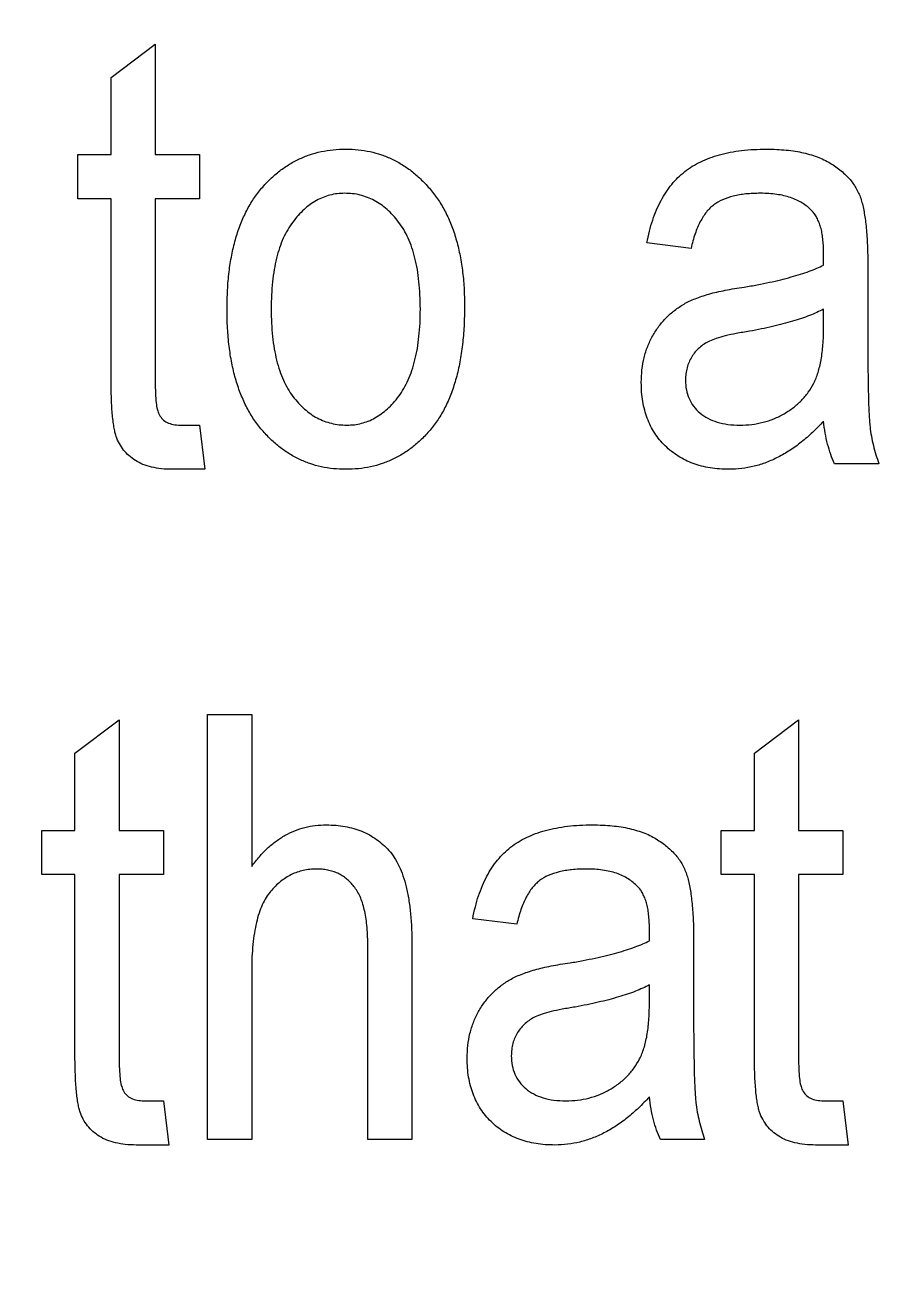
# Model space of a CAD drawing. Header units: millimetres. Extents: x -34 to 34, y -34 to 34.
# Drawn here: x -7.86 to -4.21, y -9.38 to -4.12 of the extents above; entities that cross this region are included whole.
import ezdxf

# ---------------------------------------------------------------- set-up
doc = ezdxf.new("R2010")
doc.units = ezdxf.units.MM

msp = doc.modelspace()

# ---------------------------------------------------------------- linework, layer by layer
at = {"color": 7, "linetype": 'Continuous', "lineweight": 25}
for p, q in [((-7.498, -4.3471), (-7.3113, -4.207)), ((-7.3113, -4.207), (-7.3113, -4.6739)), ((-7.498, -4.6739), (-7.498, -4.3471)), ((-7.6381, -4.8607), (-7.6381, -4.6739)), ((-7.6381, -4.6739), (-7.498, -4.6739)), ((-7.3113, -4.6739), (-7.1245, -4.6739)), ((-7.1245, -4.6739), (-7.1245, -4.8607)), ((-7.498, -4.8607), (-7.6381, -4.8607)), ((-7.498, -5.6075), (-7.498, -4.8607)), ((-7.1245, -4.8607), (-7.3113, -4.8607)), ((-7.3113, -4.8607), (-7.3113, -5.6349)), ((-5.0465, -5.0709), (-5.2333, -5.0475)), ((-4.4861, -5.1409), (-4.4861, -5.0877)), ((-4.2993, -5.142), (-4.2993, -5.4361)), ((-4.4861, -5.4054), (-4.4861, -5.3277)), ((-7.2058, -5.818), (-7.1245, -5.818)), ((-7.1245, -5.818), (-7.1011, -6.0048)), ((-4.2526, -5.9815), (-4.4394, -5.9815)), ((-7.1011, -6.0048), (-7.2394, -6.0048)), ((-7.6505, -7.2052), (-7.4637, -7.0651)), ((-7.4637, -7.0651), (-7.4637, -7.5321)), ((-7.0901, -8.8396), (-7.0901, -7.0418)), ((-7.0901, -7.0418), (-6.9034, -7.0418)), ((-6.9034, -7.0418), (-6.9034, -7.6846)), ((-4.7787, -7.2052), (-4.5919, -7.0651)), ((-4.5919, -7.0651), (-4.5919, -7.5321)), ((-7.6505, -7.5321), (-7.6505, -7.2052)), ((-4.7787, -7.5321), (-4.7787, -7.2052)), ((-7.7906, -7.7189), (-7.7906, -7.5321)), ((-7.7906, -7.5321), (-7.6505, -7.5321)), ((-7.4637, -7.5321), (-7.2769, -7.5321)), ((-7.2769, -7.5321), (-7.2769, -7.7189)), ((-4.9187, -7.7189), (-4.9187, -7.5321)), ((-4.9187, -7.5321), (-4.7787, -7.5321)), ((-4.5919, -7.5321), (-4.4051, -7.5321)), ((-4.4051, -7.5321), (-4.4051, -7.7189)), ((-7.6505, -7.7189), (-7.7906, -7.7189)), ((-7.6505, -8.4656), (-7.6505, -7.7189)), ((-7.2769, -7.7189), (-7.4637, -7.7189)), ((-7.4637, -7.7189), (-7.4637, -8.493)), ((-4.7787, -7.7189), (-4.9187, -7.7189)), ((-4.7787, -8.4656), (-4.7787, -7.7189)), ((-4.4051, -7.7189), (-4.5919, -7.7189)), ((-4.5919, -7.7189), (-4.5919, -8.493)), ((-5.7826, -7.929), (-5.9694, -7.9057)), ((-5.2223, -7.999), (-5.2223, -7.9458)), ((-6.413, -8.8396), (-6.413, -8.0125)), ((-6.2263, -8.0147), (-6.2263, -8.8396)), ((-5.0355, -8.0001), (-5.0355, -8.2942)), ((-6.9034, -8.1256), (-6.9034, -8.8396)), ((-5.2223, -8.2635), (-5.2223, -8.1858)), ((-7.3583, -8.6761), (-7.2769, -8.6761)), ((-7.2769, -8.6761), (-7.2536, -8.8629)), ((-4.4864, -8.6761), (-4.4051, -8.6761)), ((-4.4051, -8.6761), (-4.3817, -8.8629)), ((-7.2536, -8.8629), (-7.3918, -8.8629)), ((-6.9034, -8.8396), (-7.0901, -8.8396)), ((-6.2263, -8.8396), (-6.413, -8.8396)), ((-4.9888, -8.8396), (-5.1756, -8.8396)), ((-4.3817, -8.8629), (-4.52, -8.8629))]:
    msp.add_line(p, q, dxfattribs=at)
at = {"color": 7, "linetype": 'Continuous'}
msp.add_circle((0, 0), 34, dxfattribs=at)
at = {"color": 7, "linetype": 'Continuous', "lineweight": 25}
for points, knots in [([(-7.0077, -5.3277), (-7.0073, -5.3006), (-7.0065, -5.2479), (-7.0001, -5.1716), (-6.9886, -5.1005), (-6.9738, -5.0343), (-6.9535, -4.9733), (-6.9293, -4.9173), (-6.9003, -4.8665), (-6.867, -4.8211), (-6.8301, -4.7811), (-6.7909, -4.746), (-6.749, -4.7168), (-6.7051, -4.6924), (-6.6586, -4.6737), (-6.6099, -4.6602), (-6.5585, -4.6519), (-6.5235, -4.6511), (-6.5057, -4.6506)], [0, 0, 0, 0, 0.085788, 0.16646, 0.242011, 0.313466, 0.380716, 0.444949, 0.506099, 0.565248, 0.622677, 0.677703, 0.73126, 0.783927, 0.836201, 0.88929, 0.943789, 1, 1, 1, 1]), ([(-6.5057, -4.6506), (-6.4882, -4.651), (-6.4538, -4.6519), (-6.4032, -4.6602), (-6.3549, -4.6738), (-6.3086, -4.6923), (-6.2649, -4.7169), (-6.2231, -4.746), (-6.1839, -4.7812), (-6.1469, -4.8211), (-6.1126, -4.866), (-6.0837, -4.9163), (-6.0585, -4.9711), (-6.0388, -5.0307), (-6.023, -5.0949), (-6.0119, -5.1638), (-6.0048, -5.2374), (-6.0041, -5.2882), (-6.0037, -5.3142)], [0, 0, 0, 0, 0.0562995, 0.1104844, 0.1640181, 0.2170998, 0.2702389, 0.3246247, 0.3805014, 0.4390827, 0.4992994, 0.5612524, 0.625211, 0.6923896, 0.7627612, 0.8371679, 0.9163986, 1, 1, 1, 1]), ([(-5.2333, -5.0475), (-5.2297, -5.0308), (-5.2227, -4.9983), (-5.2094, -4.9514), (-5.1928, -4.9082), (-5.174, -4.8685), (-5.1527, -4.8323), (-5.129, -4.7995), (-5.1021, -4.7708), (-5.0732, -4.7448), (-5.0409, -4.7223), (-5.0056, -4.703), (-4.9668, -4.6871), (-4.9252, -4.6734), (-4.88, -4.6635), (-4.8318, -4.6557), (-4.7802, -4.6514), (-4.7448, -4.6509), (-4.7265, -4.6506)], [0, 0, 0, 0, 0.0716716, 0.1396575, 0.2040967, 0.2657188, 0.3238246, 0.3800588, 0.4349433, 0.4888007, 0.5430171, 0.5994176, 0.6575078, 0.7186634, 0.7830298, 0.8512299, 0.9234352, 1, 1, 1, 1]), ([(-4.7265, -4.6506), (-4.7123, -4.6508), (-4.6846, -4.6513), (-4.6443, -4.6543), (-4.6064, -4.6588), (-4.5708, -4.6657), (-4.5376, -4.675), (-4.5065, -4.6853), (-4.4778, -4.6981), (-4.444, -4.7179), (-4.4068, -4.7453), (-4.3694, -4.7825), (-4.3421, -4.8245), (-4.327, -4.8626), (-4.319, -4.8955), (-4.3135, -4.9227), (-4.3093, -4.9529), (-4.3056, -4.9856), (-4.3028, -5.021), (-4.3005, -5.0589), (-4.2995, -5.0996), (-4.2994, -5.1275), (-4.2993, -5.142)], [0, 0, 0, 0, 0.055824, 0.108429, 0.15842, 0.205566, 0.250578, 0.293416, 0.334193, 0.373299, 0.446944, 0.515076, 0.578842, 0.641994, 0.674963, 0.711445, 0.750973, 0.794165, 0.840588, 0.890275, 0.943238, 1, 1, 1, 1]), ([(-6.5105, -4.8374), (-6.5211, -4.8377), (-6.542, -4.8383), (-6.5726, -4.8445), (-6.602, -4.854), (-6.6304, -4.8672), (-6.6575, -4.8845), (-6.6831, -4.9059), (-6.7076, -4.9309), (-6.7311, -4.9593), (-6.7521, -4.9919), (-6.7709, -5.0283), (-6.7865, -5.0687), (-6.7991, -5.1129), (-6.809, -5.1609), (-6.8156, -5.2129), (-6.8202, -5.2686), (-6.8207, -5.3071), (-6.8209, -5.327)], [0, 0, 0, 0, 0.049208, 0.096939, 0.14444, 0.192437, 0.241939, 0.293272, 0.347178, 0.404151, 0.464138, 0.527023, 0.593715, 0.664842, 0.74037, 0.821268, 0.90793, 1, 1, 1, 1]), ([(-6.1905, -5.327), (-6.1908, -5.307), (-6.1913, -5.2684), (-6.1959, -5.2125), (-6.2024, -5.1604), (-6.2127, -5.1124), (-6.2253, -5.0681), (-6.2415, -5.0279), (-6.2598, -4.9912), (-6.2816, -4.9589), (-6.3054, -4.9305), (-6.3305, -4.9055), (-6.357, -4.8845), (-6.3848, -4.8671), (-6.4143, -4.8539), (-6.4452, -4.8444), (-6.4774, -4.8383), (-6.4994, -4.8377), (-6.5105, -4.8374)], [0, 0, 0, 0, 0.091482, 0.177065, 0.256957, 0.332205, 0.401911, 0.467978, 0.530577, 0.589659, 0.646279, 0.700302, 0.751512, 0.801343, 0.850264, 0.899299, 0.949177, 1, 1, 1, 1]), ([(-4.7528, -4.8374), (-4.7735, -4.8378), (-4.8123, -4.8385), (-4.8664, -4.8482), (-4.9126, -4.8629), (-4.9452, -4.8815), (-4.9669, -4.9002), (-4.9818, -4.9165), (-4.9953, -4.9358), (-5.0077, -4.9576), (-5.0194, -4.9819), (-5.0294, -5.0092), (-5.0391, -5.0389), (-5.044, -5.06), (-5.0465, -5.0709)], [0, 0, 0, 0, 0.148259, 0.277447, 0.392322, 0.49422, 0.543638, 0.596671, 0.652267, 0.711588, 0.776271, 0.845196, 0.920134, 1, 1, 1, 1]), ([(-4.5361, -4.9111), (-4.5421, -4.9052), (-4.5544, -4.8933), (-4.5759, -4.8784), (-4.5997, -4.8656), (-4.6257, -4.855), (-4.6541, -4.8469), (-4.6849, -4.8418), (-4.718, -4.8378), (-4.741, -4.8375), (-4.7528, -4.8374)], [0, 0, 0, 0, 0.107542, 0.217679, 0.332152, 0.451075, 0.575251, 0.707563, 0.849518, 1, 1, 1, 1]), ([(-4.4861, -5.0877), (-4.4862, -5.0776), (-4.4863, -5.0582), (-4.4892, -5.0303), (-4.4925, -5.0046), (-4.4979, -4.9812), (-4.5054, -4.9604), (-4.5136, -4.9415), (-4.5237, -4.9249), (-4.5321, -4.9156), (-4.5361, -4.9111)], [0, 0, 0, 0, 0.1612672, 0.3095156, 0.4468651, 0.5745484, 0.6918837, 0.8005549, 0.9035028, 1, 1, 1, 1]), ([(-4.8217, -5.2343), (-4.8032, -5.2311), (-4.7675, -5.225), (-4.7161, -5.2143), (-4.6683, -5.2035), (-4.6246, -5.1918), (-4.5843, -5.1802), (-4.5481, -5.1678), (-4.5154, -5.1553), (-4.4955, -5.1456), (-4.4861, -5.1409)], [0, 0, 0, 0, 0.161132, 0.311379, 0.450631, 0.581265, 0.699834, 0.810076, 0.909893, 1, 1, 1, 1]), ([(-5.2566, -5.6378), (-5.2561, -5.6196), (-5.2552, -5.5843), (-5.2456, -5.533), (-5.2309, -5.4847), (-5.2095, -5.44), (-5.183, -5.3994), (-5.1519, -5.363), (-5.1163, -5.3315), (-5.0829, -5.3091), (-5.0532, -5.2935), (-5.028, -5.2827), (-5.0002, -5.2725), (-4.9699, -5.2629), (-4.9367, -5.2548), (-4.9008, -5.2471), (-4.8622, -5.2402), (-4.8355, -5.2363), (-4.8217, -5.2343)], [0, 0, 0, 0, 0.082234, 0.160067, 0.235715, 0.310162, 0.38384, 0.454974, 0.526416, 0.598714, 0.636677, 0.678142, 0.722779, 0.770713, 0.82244, 0.877675, 0.937024, 1, 1, 1, 1]), ([(-6.5057, -6.0048), (-6.5233, -6.0044), (-6.5579, -6.0035), (-6.6088, -5.9952), (-6.6574, -5.9817), (-6.7036, -5.9625), (-6.7475, -5.9384), (-6.7893, -5.9088), (-6.8285, -5.8737), (-6.8655, -5.8335), (-6.8993, -5.7881), (-6.9284, -5.7372), (-6.9528, -5.6811), (-6.9732, -5.6202), (-6.9889, -5.5542), (-6.9994, -5.4831), (-7.0067, -5.4071), (-7.0074, -5.3547), (-7.0077, -5.3277)], [0, 0, 0, 0, 0.055517, 0.109709, 0.162498, 0.214987, 0.267724, 0.321039, 0.376682, 0.434188, 0.493645, 0.555402, 0.619368, 0.687195, 0.758459, 0.834052, 0.914482, 1, 1, 1, 1]), ([(-6.8209, -5.327), (-6.8207, -5.347), (-6.8202, -5.3859), (-6.8156, -5.4422), (-6.8091, -5.4945), (-6.7987, -5.5427), (-6.7862, -5.5873), (-6.7701, -5.6277), (-6.7515, -5.6643), (-6.7299, -5.6968), (-6.7062, -5.7253), (-6.6809, -5.7499), (-6.6545, -5.7709), (-6.6267, -5.7883), (-6.5971, -5.8015), (-6.5663, -5.811), (-6.5341, -5.8171), (-6.5121, -5.8177), (-6.501, -5.818)], [0, 0, 0, 0, 0.091829, 0.17777, 0.25803, 0.333106, 0.403186, 0.469619, 0.531579, 0.590989, 0.647479, 0.700989, 0.752082, 0.801798, 0.850607, 0.89953, 0.949294, 1, 1, 1, 1]), ([(-6.0037, -5.3142), (-6.0041, -5.3424), (-6.0049, -5.397), (-6.0114, -5.4761), (-6.0228, -5.5496), (-6.0377, -5.6177), (-6.058, -5.68), (-6.0818, -5.7371), (-6.1107, -5.7885), (-6.1441, -5.8341), (-6.1806, -5.8744), (-6.2198, -5.9094), (-6.2617, -5.9386), (-6.3057, -5.9631), (-6.3524, -5.9816), (-6.4012, -5.9953), (-6.4527, -6.0035), (-6.4878, -6.0044), (-6.5057, -6.0048)], [0, 0, 0, 0, 0.088003, 0.170193, 0.247313, 0.319619, 0.387372, 0.451254, 0.51221, 0.57084, 0.627211, 0.68147, 0.73428, 0.786212, 0.838108, 0.890456, 0.944195, 1, 1, 1, 1]), ([(-6.501, -5.818), (-6.4905, -5.8177), (-6.4697, -5.8171), (-6.4393, -5.811), (-6.41, -5.8014), (-6.3819, -5.7879), (-6.3551, -5.7703), (-6.329, -5.7496), (-6.3045, -5.7244), (-6.2813, -5.6956), (-6.2595, -5.6632), (-6.241, -5.6264), (-6.2254, -5.5858), (-6.2128, -5.5414), (-6.2023, -5.4933), (-6.1959, -5.4412), (-6.1913, -5.3853), (-6.1908, -5.3468), (-6.1905, -5.327)], [0, 0, 0, 0, 0.048586, 0.09626, 0.143167, 0.191349, 0.240317, 0.291669, 0.34551, 0.402853, 0.463077, 0.526389, 0.593526, 0.664568, 0.740121, 0.821482, 0.90804, 1, 1, 1, 1]), ([(-4.4861, -5.3277), (-4.4954, -5.3323), (-4.5148, -5.3418), (-4.546, -5.355), (-4.5803, -5.3674), (-4.6181, -5.3788), (-4.6588, -5.3907), (-4.7029, -5.4014), (-4.7501, -5.4116), (-4.7827, -5.4179), (-4.7995, -5.4211)], [0, 0, 0, 0, 0.094992, 0.197636, 0.308786, 0.428717, 0.55824, 0.696859, 0.843641, 1, 1, 1, 1]), ([(-4.8396, -5.818), (-4.8229, -5.8175), (-4.79, -5.8165), (-4.7418, -5.8069), (-4.6958, -5.7921), (-4.6529, -5.7708), (-4.6136, -5.7449), (-4.5793, -5.7142), (-4.5501, -5.6797), (-4.5304, -5.6473), (-4.5173, -5.6189), (-4.5089, -5.5951), (-4.5023, -5.569), (-4.4957, -5.5409), (-4.4917, -5.5102), (-4.4883, -5.4773), (-4.4866, -5.4422), (-4.4863, -5.4179), (-4.4861, -5.4054)], [0, 0, 0, 0, 0.080989, 0.159694, 0.23733, 0.314925, 0.391527, 0.46509, 0.537554, 0.610123, 0.648415, 0.689106, 0.732481, 0.779017, 0.829093, 0.882471, 0.939203, 1, 1, 1, 1]), ([(-4.7995, -5.4211), (-4.8181, -5.4241), (-4.8524, -5.4297), (-4.8995, -5.4392), (-4.9373, -5.4499), (-4.9673, -5.4614), (-4.9911, -5.4748), (-5.0114, -5.4903), (-5.0291, -5.5082), (-5.0436, -5.5288), (-5.0554, -5.5511), (-5.064, -5.5751), (-5.0686, -5.6009), (-5.0694, -5.6186), (-5.0698, -5.6276)], [0, 0, 0, 0, 0.14934, 0.2752227, 0.3793807, 0.4601495, 0.5286611, 0.5952536, 0.6612595, 0.7274825, 0.7937684, 0.8601171, 0.9286287, 1, 1, 1, 1]), ([(-4.2993, -5.4361), (-4.2994, -5.4606), (-4.2995, -5.5073), (-4.2985, -5.5738), (-4.2981, -5.6332), (-4.2967, -5.6855), (-4.296, -5.7306), (-4.294, -5.7685), (-4.2924, -5.7993), (-4.2883, -5.8441), (-4.2774, -5.9049), (-4.2609, -5.956), (-4.2526, -5.9815)], [0, 0, 0, 0, 0.133924, 0.254596, 0.362671, 0.4575, 0.539735, 0.608765, 0.664555, 0.707833, 0.854007, 1, 1, 1, 1]), ([(-7.2394, -6.0048), (-7.2548, -6.0045), (-7.2841, -6.004), (-7.3256, -5.9962), (-7.363, -5.9855), (-7.3952, -5.9687), (-7.4224, -5.948), (-7.4456, -5.9242), (-7.4635, -5.8962), (-7.4752, -5.8702), (-7.4818, -5.846), (-7.486, -5.8237), (-7.4902, -5.7975), (-7.4927, -5.7671), (-7.4955, -5.7329), (-7.4966, -5.6947), (-7.4979, -5.6525), (-7.498, -5.623), (-7.498, -5.6075)], [0, 0, 0, 0, 0.082978, 0.158466, 0.227964, 0.292396, 0.353441, 0.412531, 0.471462, 0.531841, 0.565997, 0.606892, 0.654804, 0.709656, 0.771661, 0.840124, 0.916455, 1, 1, 1, 1]), ([(-7.3113, -5.6349), (-7.3111, -5.6512), (-7.3107, -5.6807), (-7.3079, -5.72), (-7.3039, -5.7503), (-7.2975, -5.7664), (-7.2948, -5.7731)], [0, 0, 0, 0, 0.349051, 0.631075, 0.845143, 1, 1, 1, 1]), ([(-4.8852, -6.0048), (-4.899, -6.0046), (-4.9258, -6.0041), (-4.9651, -5.9991), (-5.0023, -5.9918), (-5.0373, -5.9805), (-5.0703, -5.9669), (-5.101, -5.9495), (-5.1298, -5.9294), (-5.1559, -5.906), (-5.1797, -5.8802), (-5.2002, -5.8518), (-5.2179, -5.8215), (-5.2322, -5.7888), (-5.2429, -5.754), (-5.2511, -5.7172), (-5.2559, -5.6782), (-5.2564, -5.6514), (-5.2566, -5.6378)], [0, 0, 0, 0, 0.069938, 0.136607, 0.20102, 0.262641, 0.323067, 0.382603, 0.441637, 0.501221, 0.560761, 0.619651, 0.678956, 0.739059, 0.800679, 0.864011, 0.930681, 1, 1, 1, 1]), ([(-5.0698, -5.6276), (-5.0693, -5.6414), (-5.0682, -5.6681), (-5.0557, -5.7057), (-5.0367, -5.7393), (-5.0093, -5.7677), (-4.9754, -5.7905), (-4.9351, -5.8064), (-4.8892, -5.8164), (-4.8567, -5.8175), (-4.8396, -5.818)], [0, 0, 0, 0, 0.122874, 0.236599, 0.349183, 0.464109, 0.584274, 0.71059, 0.848047, 1, 1, 1, 1]), ([(-7.2948, -5.7731), (-7.2904, -5.7801), (-7.2816, -5.7939), (-7.2604, -5.8081), (-7.2347, -5.8166), (-7.2159, -5.8175), (-7.2058, -5.818)], [0, 0, 0, 0, 0.23382, 0.463567, 0.713334, 1, 1, 1, 1]), ([(-4.4861, -5.8012), (-4.5014, -5.8173), (-4.5312, -5.8485), (-4.5789, -5.89), (-4.6275, -5.9253), (-4.6772, -5.9543), (-4.7279, -5.9767), (-4.7793, -5.9931), (-4.8319, -6.0028), (-4.8674, -6.0041), (-4.8852, -6.0048)], [0, 0, 0, 0, 0.1441924, 0.2803294, 0.40997, 0.5342777, 0.6535277, 0.7695142, 0.8843885, 1, 1, 1, 1]), ([(-4.4394, -5.9815), (-4.4452, -5.9683), (-4.4569, -5.9414), (-4.4697, -5.8977), (-4.4801, -5.8508), (-4.4841, -5.8181), (-4.4861, -5.8012)], [0, 0, 0, 0, 0.2300507, 0.4707251, 0.7282439, 1, 1, 1, 1]), ([(-6.9034, -7.6846), (-6.8928, -7.6706), (-6.8723, -7.6435), (-6.8379, -7.6074), (-6.801, -7.5773), (-6.7625, -7.5521), (-6.7218, -7.5327), (-6.679, -7.5186), (-6.6341, -7.5105), (-6.6034, -7.5093), (-6.5878, -7.5087)], [0, 0, 0, 0, 0.1394694, 0.2711371, 0.3965288, 0.5178236, 0.63709, 0.7554465, 0.8756473, 1, 1, 1, 1]), ([(-6.5878, -7.5087), (-6.5741, -7.5091), (-6.5476, -7.5098), (-6.5089, -7.515), (-6.4724, -7.5234), (-6.4379, -7.5349), (-6.4057, -7.5505), (-6.3759, -7.5694), (-6.3482, -7.5917), (-6.3223, -7.6172), (-6.2993, -7.6477), (-6.2796, -7.6836), (-6.263, -7.7252), (-6.2492, -7.7723), (-6.2388, -7.8251), (-6.2319, -7.8834), (-6.2269, -7.9472), (-6.2265, -7.9916), (-6.2263, -8.0147)], [0, 0, 0, 0, 0.057444, 0.11172, 0.164296, 0.215175, 0.264674, 0.314426, 0.363638, 0.414362, 0.467035, 0.523919, 0.586431, 0.655337, 0.730601, 0.812712, 0.902626, 1, 1, 1, 1]), ([(-5.9694, -7.9057), (-5.9658, -7.889), (-5.9589, -7.8564), (-5.9455, -7.8096), (-5.929, -7.7663), (-5.9102, -7.7266), (-5.8888, -7.6905), (-5.8652, -7.6576), (-5.8383, -7.6289), (-5.8093, -7.6029), (-5.7771, -7.5804), (-5.7417, -7.5611), (-5.703, -7.5452), (-5.6613, -7.5315), (-5.6162, -7.5216), (-5.568, -7.5138), (-5.5164, -7.5095), (-5.4809, -7.509), (-5.4627, -7.5087)], [0, 0, 0, 0, 0.071672, 0.139658, 0.204097, 0.265719, 0.323825, 0.380059, 0.434943, 0.488801, 0.543017, 0.599418, 0.657508, 0.718663, 0.78303, 0.85123, 0.923435, 1, 1, 1, 1]), ([(-5.4627, -7.5087), (-5.4485, -7.509), (-5.4208, -7.5094), (-5.3805, -7.5124), (-5.3426, -7.5169), (-5.307, -7.5238), (-5.2738, -7.5331), (-5.2426, -7.5434), (-5.214, -7.5562), (-5.1802, -7.576), (-5.143, -7.6035), (-5.1056, -7.6406), (-5.0782, -7.6826), (-5.0632, -7.7208), (-5.0552, -7.7536), (-5.0497, -7.7809), (-5.0454, -7.811), (-5.0418, -7.8437), (-5.039, -7.8791), (-5.0367, -7.9171), (-5.0357, -7.9577), (-5.0356, -7.9857), (-5.0355, -8.0001)], [0, 0, 0, 0, 0.055824, 0.108429, 0.15842, 0.205566, 0.250578, 0.293416, 0.334193, 0.373299, 0.446944, 0.515076, 0.578842, 0.641994, 0.674963, 0.711445, 0.750973, 0.794165, 0.840588, 0.890275, 0.943238, 1, 1, 1, 1]), ([(-6.6305, -7.6955), (-6.6397, -7.6958), (-6.6581, -7.6964), (-6.6851, -7.7007), (-6.7109, -7.7087), (-6.736, -7.7187), (-6.7596, -7.7325), (-6.7826, -7.7485), (-6.804, -7.7681), (-6.8247, -7.7904), (-6.8437, -7.8166), (-6.8594, -7.8476), (-6.8734, -7.8827), (-6.884, -7.9226), (-6.8929, -7.9668), (-6.8987, -8.0157), (-6.903, -8.0691), (-6.9032, -8.1063), (-6.9034, -8.1256)], [0, 0, 0, 0, 0.04841, 0.096097, 0.142584, 0.189362, 0.236938, 0.285298, 0.335747, 0.38842, 0.444027, 0.504346, 0.570021, 0.641321, 0.719788, 0.805709, 0.898842, 1, 1, 1, 1]), ([(-6.413, -8.0125), (-6.4131, -7.9989), (-6.4132, -7.9726), (-6.4164, -7.9346), (-6.4203, -7.8996), (-6.4272, -7.8676), (-6.435, -7.8385), (-6.4446, -7.8123), (-6.457, -7.7895), (-6.4703, -7.7693), (-6.4856, -7.7518), (-6.5024, -7.7369), (-6.5204, -7.7241), (-6.5396, -7.7132), (-6.5604, -7.7052), (-6.5826, -7.6999), (-6.606, -7.696), (-6.6222, -7.6957), (-6.6305, -7.6955)], [0, 0, 0, 0, 0.09359, 0.180738, 0.261569, 0.335796, 0.405117, 0.468581, 0.527262, 0.582644, 0.634754, 0.686237, 0.736547, 0.786292, 0.837339, 0.889011, 0.943131, 1, 1, 1, 1]), ([(-5.489, -7.6955), (-5.5097, -7.6959), (-5.5485, -7.6966), (-5.6026, -7.7064), (-5.6488, -7.721), (-5.6814, -7.7396), (-5.703, -7.7583), (-5.7179, -7.7747), (-5.7314, -7.7939), (-5.7438, -7.8157), (-5.7556, -7.84), (-5.7656, -7.8674), (-5.7752, -7.8971), (-5.7801, -7.9181), (-5.7826, -7.929)], [0, 0, 0, 0, 0.1482586, 0.2774468, 0.3923224, 0.4942203, 0.5436381, 0.5966708, 0.6522673, 0.7115884, 0.7762706, 0.8451957, 0.9201345, 1, 1, 1, 1]), ([(-5.2723, -7.7692), (-5.2783, -7.7633), (-5.2906, -7.7514), (-5.3121, -7.7365), (-5.3358, -7.7238), (-5.3618, -7.7131), (-5.3902, -7.705), (-5.4211, -7.6999), (-5.4542, -7.696), (-5.4771, -7.6957), (-5.489, -7.6955)], [0, 0, 0, 0, 0.107542, 0.217679, 0.332152, 0.451075, 0.575251, 0.707563, 0.849518, 1, 1, 1, 1]), ([(-5.2223, -7.9458), (-5.2224, -7.9357), (-5.2225, -7.9163), (-5.2254, -7.8884), (-5.2287, -7.8628), (-5.234, -7.8394), (-5.2416, -7.8185), (-5.2498, -7.7996), (-5.2599, -7.783), (-5.2682, -7.7737), (-5.2723, -7.7692)], [0, 0, 0, 0, 0.161267, 0.309516, 0.446865, 0.574548, 0.691884, 0.800555, 0.903503, 1, 1, 1, 1]), ([(-5.5579, -8.0924), (-5.5394, -8.0893), (-5.5036, -8.0831), (-5.4522, -8.0724), (-5.4045, -8.0616), (-5.3608, -8.0499), (-5.3205, -8.0383), (-5.2843, -8.0259), (-5.2516, -8.0135), (-5.2317, -8.0037), (-5.2223, -7.999)], [0, 0, 0, 0, 0.161132, 0.311379, 0.450631, 0.581265, 0.699834, 0.810076, 0.909893, 1, 1, 1, 1]), ([(-5.9928, -8.4959), (-5.9923, -8.4778), (-5.9913, -8.4424), (-5.9818, -8.3911), (-5.967, -8.3429), (-5.9456, -8.2982), (-5.9191, -8.2575), (-5.8881, -8.2211), (-5.8524, -8.1896), (-5.8191, -8.1672), (-5.7894, -8.1516), (-5.7642, -8.1408), (-5.7364, -8.1307), (-5.706, -8.1211), (-5.6728, -8.1129), (-5.637, -8.1052), (-5.5984, -8.0983), (-5.5717, -8.0944), (-5.5579, -8.0924)], [0, 0, 0, 0, 0.0822335, 0.1600669, 0.2357155, 0.3101622, 0.3838399, 0.4549736, 0.5264161, 0.5987144, 0.636677, 0.6781422, 0.7227787, 0.7707125, 0.8224405, 0.8776753, 0.9370239, 1, 1, 1, 1]), ([(-5.2223, -8.1858), (-5.2316, -8.1904), (-5.251, -8.2), (-5.2821, -8.2131), (-5.3165, -8.2255), (-5.3542, -8.2369), (-5.395, -8.2488), (-5.4391, -8.2596), (-5.4863, -8.2698), (-5.5189, -8.276), (-5.5357, -8.2792)], [0, 0, 0, 0, 0.0949922, 0.1976356, 0.3087863, 0.4287174, 0.5582395, 0.6968594, 0.8436412, 1, 1, 1, 1]), ([(-5.5357, -8.2792), (-5.5543, -8.2823), (-5.5886, -8.2878), (-5.6356, -8.2974), (-5.6735, -8.3081), (-5.7035, -8.3195), (-5.7273, -8.333), (-5.7476, -8.3484), (-5.7653, -8.3664), (-5.7798, -8.3869), (-5.7916, -8.4092), (-5.8002, -8.4333), (-5.8048, -8.459), (-5.8056, -8.4767), (-5.806, -8.4857)], [0, 0, 0, 0, 0.14934, 0.275223, 0.379381, 0.460149, 0.528661, 0.595254, 0.661259, 0.727482, 0.793768, 0.860117, 0.928629, 1, 1, 1, 1]), ([(-5.5758, -8.6761), (-5.5591, -8.6756), (-5.5261, -8.6746), (-5.478, -8.6651), (-5.432, -8.6503), (-5.389, -8.6289), (-5.3498, -8.603), (-5.3154, -8.5723), (-5.2863, -8.5378), (-5.2665, -8.5054), (-5.2535, -8.477), (-5.2451, -8.4532), (-5.2385, -8.4271), (-5.2319, -8.399), (-5.2279, -8.3683), (-5.2244, -8.3355), (-5.2228, -8.3003), (-5.2224, -8.2761), (-5.2223, -8.2635)], [0, 0, 0, 0, 0.080989, 0.159694, 0.23733, 0.314925, 0.391527, 0.46509, 0.537554, 0.610123, 0.648415, 0.689106, 0.732481, 0.779017, 0.829093, 0.882471, 0.939203, 1, 1, 1, 1]), ([(-5.0355, -8.2942), (-5.0356, -8.3187), (-5.0357, -8.3654), (-5.0347, -8.432), (-5.0342, -8.4913), (-5.0329, -8.5436), (-5.0322, -8.5887), (-5.0301, -8.6267), (-5.0285, -8.6575), (-5.0244, -8.7023), (-5.0135, -8.7631), (-4.997, -8.8141), (-4.9888, -8.8396)], [0, 0, 0, 0, 0.133924, 0.254596, 0.362671, 0.4575, 0.539735, 0.608765, 0.664555, 0.707833, 0.854007, 1, 1, 1, 1]), ([(-7.3918, -8.8629), (-7.4072, -8.8627), (-7.4366, -8.8621), (-7.4781, -8.8543), (-7.5155, -8.8437), (-7.5476, -8.8269), (-7.5749, -8.8062), (-7.5981, -8.7823), (-7.616, -8.7544), (-7.6277, -8.7284), (-7.6343, -8.7042), (-7.6384, -8.6818), (-7.6426, -8.6556), (-7.6451, -8.6252), (-7.648, -8.5911), (-7.6491, -8.5528), (-7.6504, -8.5107), (-7.6505, -8.4811), (-7.6505, -8.4656)], [0, 0, 0, 0, 0.082978, 0.1584659, 0.2279638, 0.2923957, 0.3534411, 0.4125306, 0.4714625, 0.5318415, 0.565997, 0.6068925, 0.6548044, 0.7096557, 0.7716611, 0.840124, 0.9164555, 1, 1, 1, 1]), ([(-7.4637, -8.493), (-7.4635, -8.5093), (-7.4632, -8.5388), (-7.4604, -8.5781), (-7.4563, -8.6085), (-7.45, -8.6245), (-7.4473, -8.6313)], [0, 0, 0, 0, 0.349051, 0.631075, 0.845143, 1, 1, 1, 1]), ([(-5.6214, -8.8629), (-5.6351, -8.8627), (-5.662, -8.8623), (-5.7013, -8.8572), (-5.7385, -8.8499), (-5.7735, -8.8387), (-5.8065, -8.825), (-5.8372, -8.8076), (-5.866, -8.7875), (-5.8921, -8.7641), (-5.9159, -8.7383), (-5.9364, -8.71), (-5.954, -8.6796), (-5.9683, -8.6469), (-5.9791, -8.6121), (-5.9873, -8.5753), (-5.992, -8.5363), (-5.9925, -8.5096), (-5.9928, -8.4959)], [0, 0, 0, 0, 0.069938, 0.136607, 0.20102, 0.262641, 0.323067, 0.382603, 0.441637, 0.501221, 0.560761, 0.619651, 0.678956, 0.739059, 0.800679, 0.864011, 0.930681, 1, 1, 1, 1]), ([(-5.806, -8.4857), (-5.8054, -8.4996), (-5.8044, -8.5262), (-5.7918, -8.5638), (-5.7728, -8.5974), (-5.7455, -8.6258), (-5.7116, -8.6486), (-5.6712, -8.6645), (-5.6254, -8.6746), (-5.5929, -8.6756), (-5.5758, -8.6761)], [0, 0, 0, 0, 0.122874, 0.236599, 0.349183, 0.464109, 0.584274, 0.71059, 0.848047, 1, 1, 1, 1]), ([(-4.52, -8.8629), (-4.5354, -8.8627), (-4.5647, -8.8621), (-4.6062, -8.8543), (-4.6436, -8.8437), (-4.6758, -8.8269), (-4.703, -8.8062), (-4.7262, -8.7823), (-4.7441, -8.7544), (-4.7558, -8.7284), (-4.7624, -8.7042), (-4.7666, -8.6818), (-4.7708, -8.6556), (-4.7733, -8.6252), (-4.7761, -8.5911), (-4.7772, -8.5528), (-4.7785, -8.5107), (-4.7786, -8.4811), (-4.7787, -8.4656)], [0, 0, 0, 0, 0.082978, 0.158466, 0.227964, 0.292396, 0.353441, 0.412531, 0.471462, 0.531841, 0.565997, 0.606892, 0.654804, 0.709656, 0.771661, 0.840124, 0.916455, 1, 1, 1, 1]), ([(-4.5919, -8.493), (-4.5917, -8.5093), (-4.5913, -8.5388), (-4.5886, -8.5781), (-4.5845, -8.6085), (-4.5781, -8.6245), (-4.5755, -8.6313)], [0, 0, 0, 0, 0.349051, 0.631075, 0.845143, 1, 1, 1, 1]), ([(-7.4473, -8.6313), (-7.4429, -8.6382), (-7.4341, -8.652), (-7.4128, -8.6662), (-7.3871, -8.6747), (-7.3683, -8.6757), (-7.3583, -8.6761)], [0, 0, 0, 0, 0.23382, 0.463567, 0.713334, 1, 1, 1, 1]), ([(-5.2223, -8.6594), (-5.2376, -8.6754), (-5.2674, -8.7067), (-5.3151, -8.7481), (-5.3637, -8.7834), (-5.4134, -8.8125), (-5.4641, -8.8349), (-5.5155, -8.8512), (-5.5681, -8.861), (-5.6036, -8.8623), (-5.6214, -8.8629)], [0, 0, 0, 0, 0.144192, 0.280329, 0.40997, 0.534278, 0.653528, 0.769514, 0.884388, 1, 1, 1, 1]), ([(-5.1756, -8.8396), (-5.1813, -8.8264), (-5.1931, -8.7995), (-5.2059, -8.7559), (-5.2163, -8.709), (-5.2202, -8.6762), (-5.2223, -8.6594)], [0, 0, 0, 0, 0.230051, 0.470725, 0.728244, 1, 1, 1, 1]), ([(-4.5755, -8.6313), (-4.571, -8.6382), (-4.5622, -8.652), (-4.541, -8.6662), (-4.5153, -8.6747), (-4.4965, -8.6757), (-4.4864, -8.6761)], [0, 0, 0, 0, 0.23382, 0.463567, 0.713334, 1, 1, 1, 1])]:
    msp.add_open_spline(points, degree=3, knots=knots, dxfattribs=at)

doc.saveas('drawing.dxf')
